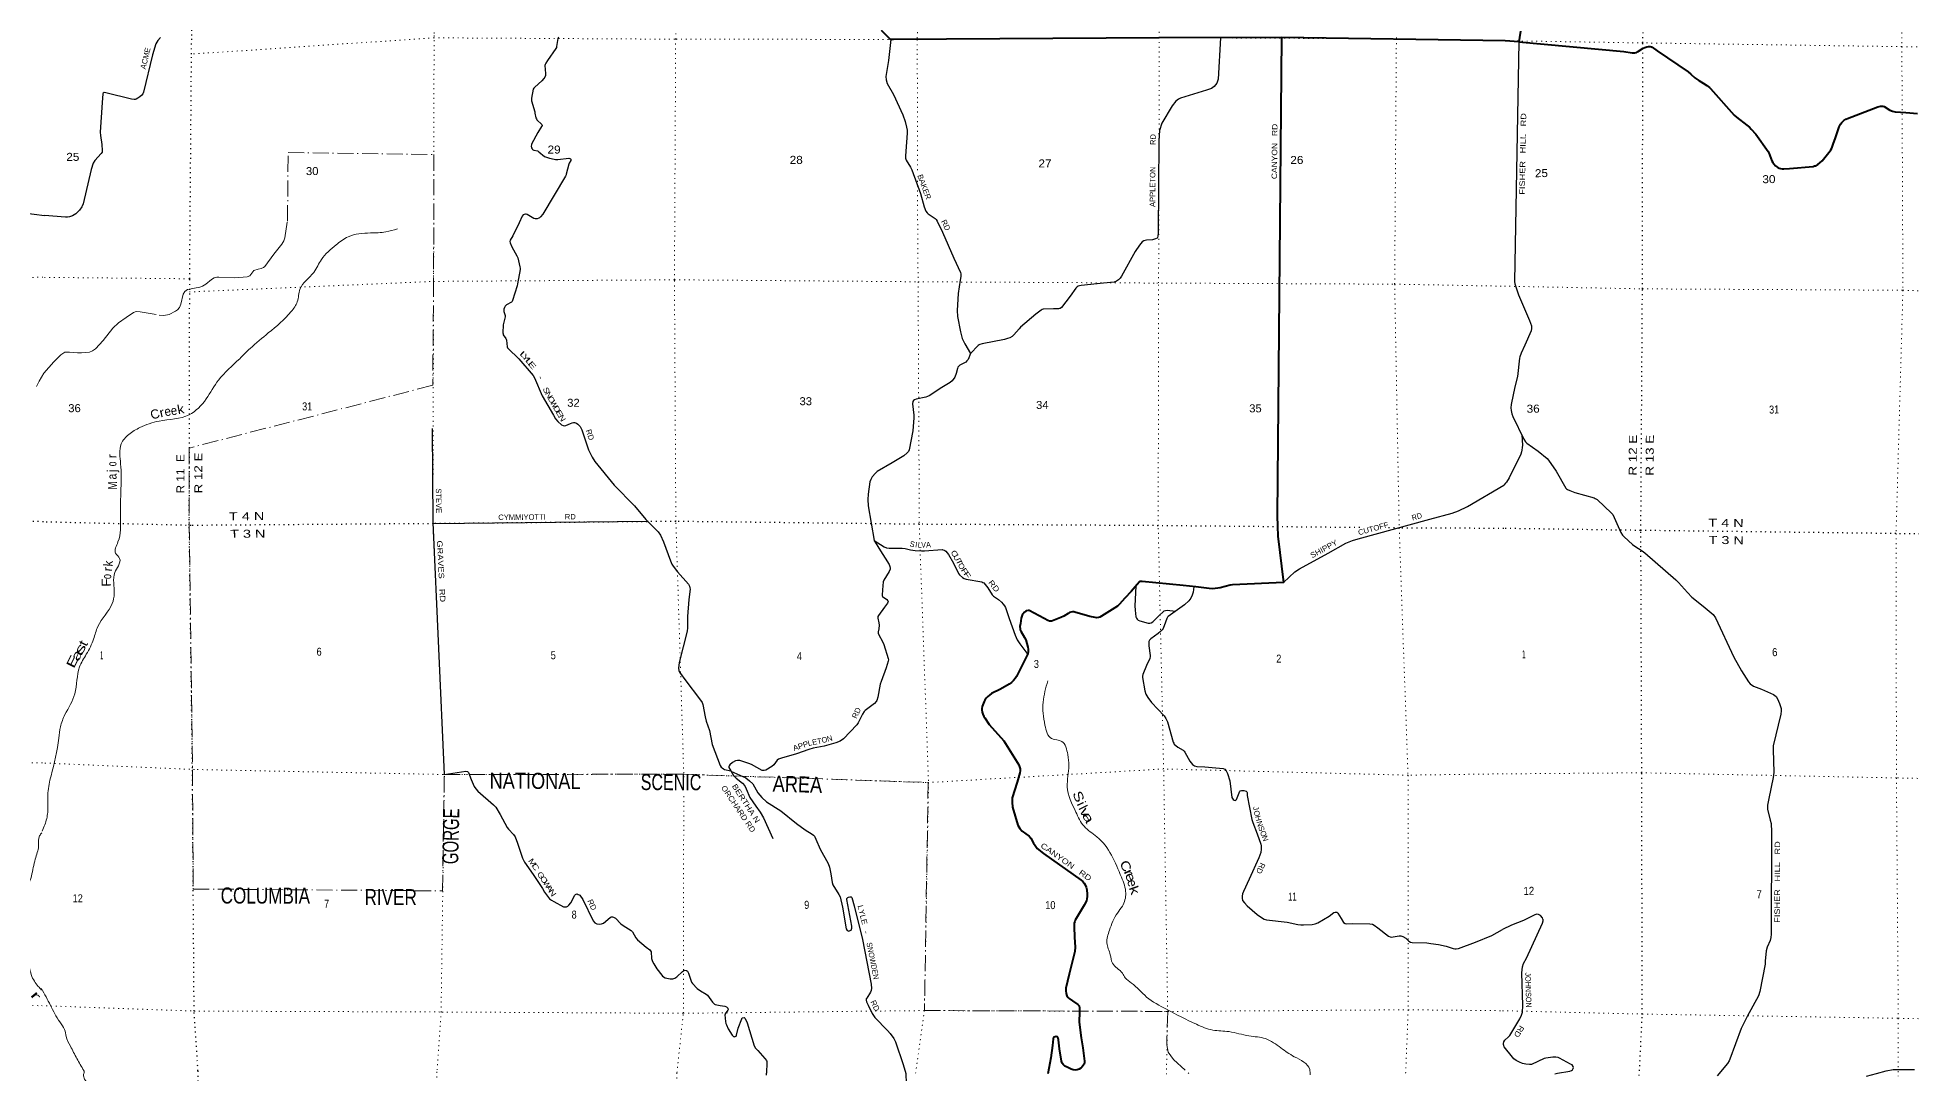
# Model space of a CAD drawing. Header units: feet. Extents: x -256679 to 5, y -731788 to -547785.
# Drawn here: x -95959 to -54968, y -640387 to -617726 of the extents above; entities that cross this region are included whole.
import ezdxf
from ezdxf.enums import TextEntityAlignment as Align

# ---------------------------------------------------------------- set-up
doc = ezdxf.new("R2010")
doc.units = ezdxf.units.FT
doc.header["$LTSCALE"] = 70
for name, pattern in [('DOT_DASHED', [7.7, 5, -1.2, 0.3, -1.2]), ('DOTTED', [1.5, 0.3, -1.2]), ('LONG_DASHED', [7.5, 6, -1.5])]:
    doc.linetypes.add(name, pattern=pattern)
for name, color, linetype, lineweight in [('26', 7, 'Continuous', 40), ('29', 7, 'Continuous', 25), ('39', 7, 'Continuous', 13), ('44', 7, 'DOT_DASHED', 13), ('6', 7, 'DOTTED', 25), ('63', 7, 'Continuous', 25), ('7', 7, 'DOTTED', 13)]:
    doc.layers.add(name, color=color, linetype=linetype, lineweight=lineweight)
for name, color, linetype in [('27', 7, 'Continuous'), ('30', 7, 'Continuous'), ('41', 7, 'Continuous')]:
    doc.layers.add(name, color=color, linetype=linetype)

msp = doc.modelspace()

# ---------------------------------------------------------------- linework, layer by layer
at = {"layer": '26'}
msp.add_line((-63555.07, -617819.99), (-63857.65, -617797.62), dxfattribs=at)
for points in [[(-68749.24, -617724.15), (-71427.49, -617732.95), (-77231.94, -617771.21), (-77271.26, -617771.21), (-77294.96, -617770.13), (-77322.43, -617751.27), (-77340, -617733.38), (-77497.18, -617572.59)], [(-63857.65, -617797.62), (-68749.24, -617724.15), (-68842.45, -628186.63), (-68833.86, -628417.37), (-68825.18, -628632.06), (-68707.21, -629647.84), (-68707.21, -629647.84), (-69823.13, -629695.75), (-69872.26, -629702.5), (-70089.13, -629761.28), (-70144.62, -629773.92), (-70198.71, -629781.44), (-70267.81, -629782.94), (-70329.8, -629779.79), (-70622.25, -629743.8), (-70902.72, -629713.91), (-71798.25, -629625.88), (-71827.96, -629622.84), (-71842.99, -629624.35), (-71856.42, -629631.52), (-71908.93, -629693.37), (-72040.18, -629846.98), (-72175.38, -629988.53), (-72288.48, -630124.21), (-72336.49, -630164.75), (-72689.03, -630384.4), (-72721.08, -630403.76), (-72754.13, -630414.29), (-72791.69, -630418.8), (-72823.52, -630413.62), (-72939.65, -630390.81), (-73265.66, -630294.77), (-73287.83, -630290.27), (-73322.75, -630288.76), (-73355.8, -630294.77), (-73382.84, -630303.79), (-73416.33, -630321.54), (-73512.04, -630383.46), (-73573.26, -630412.8), (-73756.17, -630481.92), (-73781.71, -630489.44), (-73801.24, -630492.44), (-73822.27, -630490.94), (-73861.33, -630478.91), (-73942.26, -630436.49), (-74267.93, -630261.88), (-74290.99, -630257.94), (-74322.54, -630265.46), (-74343.57, -630277.48), (-74368.37, -630295.33), (-74409.67, -630342.12), (-74420.19, -630363.17), (-74443.35, -630425.24), (-74459.3, -630540.75)], [(-63518.71, -617591.72), (-63543.81, -617728.48), (-63555.07, -617819.99)], [(-63555.07, -617819.99), (-61263.68, -618034.58), (-61080.86, -618062.01), (-61048.09, -618065.5), (-61019.49, -618062.01), (-60986.72, -618052.94), (-60963.7, -618042.47), (-60836.22, -617961.35), (-60801.24, -617944.09), (-60758, -617928.74), (-60721.74, -617920.36), (-60683.61, -617922.31), (-60658.98, -617928.74), (-60642.25, -617938.51), (-60532, -618021.65), (-59855.87, -618479.65), (-59795, -618530.9), (-59707.14, -618611.84), (-59666.69, -618641.14), (-59619.28, -618669.05), (-59522.92, -618722.66), (-59447.73, -618773.72), (-59389.16, -618818.37), (-59365.45, -618842.09), (-58847.34, -619423.33), (-58794.79, -619471.84), (-58571.55, -619641.88), (-58514.02, -619689.87), (-58472.18, -619731.73), (-58376.56, -619839.79), (-58104.72, -620216.75), (-58086.56, -620247.37), (-58026.05, -620423.88), (-58004.28, -620462.28), (-57981.96, -620491.58), (-57942.91, -620536.24), (-57917.81, -620554.38), (-57889.92, -620572.52), (-57862.02, -620585.08), (-57832.87, -620593.71), (-57795.08, -620597.64), (-57764.4, -620600.43), (-57636.44, -620593.08), (-57118.97, -620544.55), (-57087.3, -620536.93), (-57064.99, -620529.95), (-57016.17, -620503.44), (-56972.94, -620471.34), (-56923.67, -620423.57), (-56749.79, -620207.59), (-56730.27, -620181.08), (-56713.2, -620146.26), (-56672.85, -620035.53)], [(-56672.85, -620035.53), (-56639.57, -619944.2), (-56551.44, -619678.07), (-56521.77, -619624.97), (-56494.57, -619583.81), (-56471.56, -619560.78), (-56447.85, -619542.64), (-56401.92, -619512.65), (-56369.75, -619497.98), (-55702.41, -619243.31), (-55649.41, -619227.95), (-55626.15, -619225.25), (-55597.81, -619226.56), (-55568.52, -619234.93), (-55443, -619314.48), (-55387.22, -619338.2), (-55357.93, -619346.57), (-55326.42, -619351.69), (-55090.03, -619367.39), (-54837.03, -619387.74)], [(-74459.3, -630540.75), (-74468.54, -630607.61), (-74466.76, -630659.3), (-74462.25, -630681.85), (-74449.16, -630714.06), (-74367.61, -630847.21), (-74344.07, -630899.28), (-74294.94, -631058.07), (-74287.98, -631105.76), (-74290.99, -631156.87), (-74298.5, -631204.98), (-74318.18, -631248.49), (-74543.52, -631702.38), (-74572.67, -631743.88), (-74608.73, -631790.48), (-74650.79, -631831.07), (-74706.94, -631869.83), (-74896.06, -631978.94), (-75091.11, -632075.97), (-75138.28, -632108.41), (-75171.33, -632138.47), (-75205.89, -632176.05), (-75240.37, -632223.45), (-75255.46, -632252.72), (-75295.27, -632357.19), (-75303.65, -632405.58), (-75304.29, -632435.36), (-75295.27, -632480.46), (-75281.75, -632525.55), (-75260.6, -632574.36), (-75237.43, -632610.49), (-75139.42, -632751.67), (-74818.92, -633112.8), (-74493.43, -633638.46), (-74477.26, -633679.28), (-74465.99, -633720.62), (-74463.73, -633767.97), (-74470.46, -633813.12), (-74533.84, -634011.3), (-74636.24, -634359.68), (-74642.51, -634397.83), (-74643.26, -634451.19), (-74629.46, -634558.31), (-74515.56, -634951.77), (-74472.01, -635026.72), (-74422.42, -635084.05), (-74340.43, -635143.91), (-74266.18, -635198.3), (-74228.75, -635236.91), (-74171.33, -635351.62), (-74139.99, -635402.74), (-74089.85, -635466.48), (-73952.21, -635575.69), (-73127.89, -636154.72), (-73094.38, -636185.92), (-73067.34, -636222), (-73044.8, -636258.08), (-73024.62, -636309.84), (-73008.75, -636370.82), (-73000.48, -636463.27), (-72999.85, -636516.62), (-73004.98, -636562.48), (-73017, -636606.08), (-73063.17, -636706.77), (-73263.68, -637034.46), (-73272.39, -637060.05), (-73279.91, -637094.63), (-73282.62, -637178.76), (-73274, -637405.49), (-73259.62, -637624.51), (-73271.96, -637720.44), (-73389.4, -638211.98)], [(-73389.4, -638211.98), (-73463.38, -638521.59), (-73466.18, -638579.8), (-73457.17, -638636.93), (-73442.14, -638688.04), (-73412.52, -638724.52), (-73391.82, -638744.42), (-73320.75, -638795.32), (-73204.78, -638874.44), (-73187.5, -638890.23), (-73176.99, -638908.27), (-73168.72, -638955.61), (-73167.92, -639041.03), (-73175.32, -639263.65), (-73127.32, -639602.96), (-73092.59, -639821.84), (-73054.31, -640112.95), (-73054.55, -640147.67), (-73066.57, -640180.74), (-73113.3, -640248.97), (-73138.68, -640272.44), (-73174.73, -640293.48), (-73218.3, -640304.01), (-73264.03, -640310.18), (-73305.43, -640308.52), (-73347.5, -640294.99), (-73440.07, -640250.87), (-73487.21, -640222.83), (-73514.26, -640200.28), (-73544.3, -640158.19), (-73561.53, -640119.7), (-73607.93, -639844.59), (-73622.76, -639649.91), (-73631.44, -639617.03), (-73640.45, -639603.5), (-73655.47, -639586.97), (-73680.45, -639579.33), (-73699.04, -639582.46), (-73718.57, -639591.48), (-73732.09, -639600.49), (-73742.88, -639625.07), (-73753.82, -639771.43), (-73793.68, -640046.95), (-73858.67, -640396.14)]]:
    msp.add_lwpolyline(points, dxfattribs=at)
at = {"layer": '29'}
msp.add_line((-82604.41, -628315.79), (-87307.4, -628361.05), dxfattribs=at)
for points in [[(-93265.26, -617725.04), (-93327.78, -617793.1), (-93372.69, -617862), (-93443.25, -618109.38), (-93639.67, -618925.7), (-93657.67, -618960.69), (-93673.34, -618985.23), (-93716.7, -619024.96), (-93761.27, -619056.17), (-93798.75, -619072.53), (-93818.52, -619079.35), (-93845.78, -619080.72), (-93903.27, -619075.09), (-94461.96, -618933.39), (-94496.69, -618930.67), (-94521.22, -618944.31), (-94530.26, -618960.71), (-94544.19, -619148.64), (-94585.29, -619795.45), (-94581.58, -619868.54), (-94553.61, -620066.89), (-94541.67, -620196.47), (-94544.4, -620231.93), (-94565.64, -620264.85), (-94707.22, -620415.47), (-94740.69, -620474.73), (-94781.3, -620616.8), (-94963.04, -621367.24), (-94981.96, -621418.61), (-94990.82, -621433.61), (-95039.89, -621501.81), (-95072.85, -621540.2), (-95121.68, -621583.65), (-95194.62, -621627.3), (-95260.72, -621649.12), (-95300.94, -621654.58), (-95345.24, -621654.58), (-95802.54, -621619)], [(-84562.64, -617719.54), (-84575.18, -617748.89), (-84604.21, -617924.15), (-84608.3, -617945.98), (-84619.47, -617970.52), (-84804.16, -618228.75), (-84841.4, -618288.35), (-84853.67, -618315.63), (-84859.3, -618338.24), (-84843.45, -618517.5), (-84843.45, -618543.42), (-84849.57, -618560.42), (-84862.53, -618593.89), (-84882.98, -618626.62), (-84926.78, -618675.68), (-85081.32, -618809.4), (-85101.77, -618832.59), (-85114.65, -618853.85), (-85152.89, -619056.29), (-85154.25, -619084.94), (-85153.3, -619111.56), (-85083.77, -619354.35), (-85077.45, -619384.21)], [(-77295.5, -617771.21), (-77348.17, -618228.12), (-77401.8, -618581.71), (-77398.5, -618654.74), (-77377.38, -618736.02), (-77231.76, -618971.58), (-77034.28, -619417.74), (-76980.81, -619561.74), (-76948.52, -619691), (-76937.75, -619751.32), (-76936.38, -619820.88), (-76962.38, -620210.77), (-76974.34, -620320.09), (-76971.12, -620367.49), (-76960.39, -620406.86), (-76863.98, -620563.9), (-76836.54, -620621.71), (-76647.79, -621136.3), (-76562.81, -621433.27), (-76525.41, -621522.25), (-76500.66, -621561.03), (-76478.29, -621580.18), (-76327.33, -621685.74), (-76304.73, -621705.38), (-76279.96, -621742), (-76160.38, -621987.54), (-75912.12, -622554.27), (-75773.26, -622863.79), (-75758.93, -622892.45), (-75758.93, -622957.08), (-75777, -623033.81), (-75820.02, -623327.49), (-75840.74, -623698.2), (-75837.17, -623829.5), (-75771.84, -624163.55), (-75730.08, -624310.77), (-75677.22, -624423.35), (-75549.35, -624634.72)], [(-70085.53, -617735.75), (-70132.41, -618635.22), (-70166.37, -618723.68), (-70222.11, -618798.37), (-70278.33, -618840.02), (-70386.96, -618876.73), (-70956.89, -619051.04), (-71001.76, -619072.7), (-71057.74, -619115.78), (-71138.69, -619221.26), (-71366.66, -619603.1), (-71419.46, -619762.11), (-71434.61, -619986.56), (-71443.24, -621999.23), (-71451.74, -622073.79), (-71462.51, -622101.8), (-71470.44, -622115), (-71503.42, -622131.96), (-71572.82, -622149.98), (-71701.5, -622157.81), (-71761.14, -622176.08), (-71794.08, -622196.59), (-71854.14, -622271.18), (-71951.57, -622408.25), (-72247.2, -622949.46), (-72277.44, -622991.56), (-72314.04, -623028.19), (-72354.95, -623058.35), (-72410.56, -623077.86), (-72638.84, -623099.56), (-73131.47, -623148.6), (-73169.88, -623157.45), (-73193.56, -623168.22), (-73215.1, -623178.99), (-73248.13, -623209.44), (-73373.97, -623386.24), (-73563.89, -623633.57), (-73592.76, -623652.13), (-73602.65, -623657.27), (-73626.33, -623663.73), (-73736.92, -623664.67), (-73961.04, -623670.41), (-73983.74, -623674.5), (-74005.27, -623687.43), (-74120.18, -623776.84), (-74456.34, -624064.45), (-74489.58, -624099.23), (-74600.93, -624228.15), (-74641.5, -624266.96), (-74688.87, -624294.97), (-74738.39, -624312.21), (-74804.07, -624334.14), (-75293.11, -624423.23), (-75345.56, -624439.32), (-75362.78, -624445.78), (-75384.3, -624463.01), (-75549.35, -624634.72)], [(-63555.07, -617819.99), (-63654.99, -623065.5), (-63646.67, -623115.76), (-63565.28, -623352.7), (-63321.78, -623914.76), (-63282.79, -624033.47), (-63279.36, -624088.39), (-63290.59, -624145.83), (-63427.65, -624455.88), (-63509.2, -624634.16), (-63534.93, -624713.11), (-63540.73, -624741.72), (-63583.03, -625141.91), (-63644.21, -625365.26), (-63725.31, -625756.59), (-63730.38, -625827.91), (-63725.31, -625887.03), (-63709.03, -625957.39), (-63691.37, -626014.74), (-63449.19, -626510.02), (-63413.78, -626568.64), (-63380.58, -626602.7), (-63131.8, -626774.74), (-62934.64, -626933.94), (-62906.07, -626968.97), (-62742.35, -627211.66), (-62527.29, -627580.97), (-62511.85, -627598.14), (-62491.57, -627614.88), (-62444.96, -627637.61), (-62332.7, -627676.66), (-61909.83, -627797.22), (-61890.1, -627807.53), (-61870.36, -627817.83), (-61845.51, -627833.27), (-61530.78, -628128.47), (-61503.43, -628162.36), (-61323.24, -628555.82), (-61286.56, -628609.91), (-61255.49, -628646.79), (-61072.82, -628816.25), (-61018.8, -628854.45), (-60861, -628954), (-60805.01, -628996.27), (-60120.03, -629589.02), (-60063.29, -629647.1), (-59871.56, -629867.58), (-59773.56, -629966.59), (-59522.9, -630167.95), (-59308.75, -630347.6), (-59254.75, -630420.33), (-58857.32, -631277.38), (-58689.29, -631582.37), (-58536.91, -631816.72), (-58494.04, -631861.34), (-58425.43, -631912.83), (-58247.85, -631978.91), (-57984.63, -632098.19), (-57931.46, -632142.81), (-57897.15, -632190.86), (-57856.96, -632293.21), (-57821.68, -632400.25), (-57818.25, -632455.17), (-57823.74, -632530.31), (-57991.49, -633220.61), (-57994.77, -633302.83), (-57982.92, -633804.14), (-57991.93, -633911.94), (-58090.16, -634370.61), (-58118.42, -634518.1), (-58119.17, -634605.91), (-58057.83, -634846.94), (-58039.53, -634916.27), (-58030.54, -635102.15), (-58039.53, -637339.62), (-58046.4, -637411.7), (-58061.61, -637478.41), (-58125.29, -637624.51), (-58146.89, -637701.84), (-58166.46, -637926.57), (-58171.63, -637991.4), (-58284.81, -638595.91), (-58316.92, -638689.46), (-58559.69, -639142.59), (-58690.97, -639400.35), (-58941.73, -640075.31), (-58955.45, -640109.64), (-58990.49, -640169.29), (-59217.55, -640438.07)], [(-85077.45, -619384.21), (-85056.78, -619481.88), (-85046.56, -619507.79), (-85035.53, -619526.9), (-84928.56, -619630.02), (-84922.51, -619642.83), (-84922.51, -619652.38), (-84930.99, -619672.02), (-85012.34, -619801.24), (-85150.84, -620058.86), (-85154.93, -620075.23), (-85157.44, -620099.89), (-85152.21, -620136.61), (-85139.94, -620162.52), (-85127.67, -620177.53), (-85102.37, -620192.48), (-85024.5, -620207.27), (-85007.71, -620212.99), (-84989.99, -620225.27), (-84869.69, -620326.88), (-84823, -620346.67), (-84761.66, -620364.4), (-84656.7, -620388.95), (-84626.71, -620393.05), (-84578.27, -620391.85), (-84335.97, -620368.29), (-84314.54, -620369.86), (-84302.27, -620378.04), (-84292.73, -620390.32), (-84290.33, -620404.77), (-84292.73, -620416.23), (-84327.49, -620474.89), (-84335.26, -620494.35), (-84392.92, -620713.59), (-84398.37, -620728.59), (-84411.98, -620757.67), (-84904.63, -621589), (-84957.96, -621650.66), (-84978.4, -621669.75), (-84994.76, -621680.67), (-85027.48, -621692.94), (-85047.93, -621695.67), (-85071.1, -621694.31), (-85099.67, -621685.07), (-85248.79, -621595.53), (-85268.76, -621589.28), (-85281.03, -621589.28), (-85312.38, -621596.1), (-85335.56, -621608.37), (-85359.22, -621634.43), (-85422.75, -621781.84), (-85564.57, -622066.68), (-85621.82, -622162.16), (-85629.32, -622189.45), (-85623.25, -622215.98), (-85580.16, -622306.44), (-85471.2, -622500.45), (-85454.61, -622547.8), (-85406.45, -622741.88), (-85403.72, -622770.53), (-85403.22, -622804.42), (-85457.57, -623114.26), (-85468.84, -623155.89), (-85571.39, -623481.18), (-85578.21, -623498.92), (-85588.53, -623512.81), (-85697.19, -623573.74), (-85726.79, -623599.85), (-85745.88, -623631.23), (-85756.78, -623665.33), (-85760.47, -623697.15), (-85757.47, -623718.53), (-85729.61, -623809.5), (-85727.48, -623837.2), (-85769.67, -624009.17), (-85779.96, -624183.66), (-85775.87, -624210.94), (-85771.9, -624227.23), (-85715.89, -624310.51), (-85707.71, -624324.15), (-85701.12, -624347.99), (-85686.58, -624496.02), (-85679.77, -624513.75), (-85666.98, -624530.4), (-85427.24, -624756.91), (-85116.9, -625122.19), (-85086.78, -625169.85), (-84917.38, -625564.37), (-84673.09, -625985.15)], [(-96260.06, -621560.56), (-95802.54, -621619)], [(-75549.35, -624634.72), (-75603.92, -624768.94), (-75627.6, -624801.26), (-75651.34, -624825.76), (-75784.77, -624896.05), (-75793.39, -624902.51), (-75826.53, -624938.03), (-75836.45, -624964.99), (-75861.93, -625073.72), (-75896.73, -625156.73), (-75953.63, -625236.86), (-75992.54, -625275.22), (-76179.18, -625382.63), (-76455.45, -625561.76), (-76489.9, -625578.99), (-76525.42, -625591.21), (-76741.81, -625635.01), (-76778.09, -625650.68), (-76797.79, -625665.17), (-76812.86, -625688.87), (-76816.98, -625736.32), (-76789.52, -625984.69), (-76788.1, -626042.19), (-76809.03, -626326.62), (-76891.31, -626741.95), (-76908.67, -626781.15), (-76933.44, -626813.46), (-77006.7, -626874.83), (-77266.32, -627026.26), (-77589.04, -627220.65), (-77628.74, -627252.68), (-77704.23, -627339.14), (-77733.29, -627390.85), (-77754.77, -627447.48), (-77787.5, -627713.25), (-77794.66, -627834.65), (-77786.11, -627967.36), (-77655.88, -628728.96)], [(-87323.38, -626282.32), (-87309.55, -628335.19), (-87060.71, -633847.22)], [(-84673.09, -625985.15), (-84626.44, -626065.5), (-84574.91, -626123.3), (-84494.49, -626196.96), (-84462.45, -626214.69), (-84429.94, -626217.54), (-84403.84, -626213.33), (-84303.39, -626166.8), (-84262.07, -626153.31), (-84234.12, -626150.58), (-84212.99, -626149.22), (-84192.55, -626151.95), (-84167.31, -626162.18), (-84138.02, -626187.41), (-84091.67, -626237.88), (-84048.74, -626305.43), (-83903.21, -626745.07), (-83826.53, -626908.98), (-83769.81, -627002.51), (-83344.97, -627517), (-82897.52, -627971.69), (-82652.47, -628266.28)], [(-63488.72, -626419.1), (-63477.67, -626643.23), (-63480.93, -626693.66), (-63491.22, -626752.01), (-63498.08, -626786.34), (-63514.9, -626838.36), (-63765.65, -627356.13), (-63829.11, -627453.96), (-63846.26, -627476.27), (-63884.39, -627515.91)], [(-68707.21, -629647.84), (-68456.45, -629414.21), (-68355.64, -629349.22), (-67726.08, -629007.44), (-67339.39, -628789.07), (-67195.14, -628728.75), (-67068.67, -628691.97), (-65501.84, -628261.65), (-65014.39, -628132.53), (-64878.43, -628082.43), (-64682.82, -627987.82), (-63884.39, -627515.91)], [(-82652.47, -628266.28), (-82379.21, -628541.15), (-82332.56, -628610.36), (-82263.41, -628758.4), (-82113.08, -629172.35), (-82082.34, -629244.41), (-82054.46, -629292.39), (-81960.02, -629411.71), (-81718.77, -629686.25), (-81694.57, -629728.89), (-81686.39, -629761.63), (-81685.86, -629792.63), (-81710.16, -630016.47), (-81744.02, -630392.27), (-81742.27, -630640.08), (-81747.26, -630708.35), (-81924.38, -631398.82), (-81934.48, -631521.26), (-81929.03, -631570.37), (-81914.55, -631611), (-81774.4, -631794.49), (-81478.41, -632193.63), (-81423.27, -632274.22), (-81407.67, -632318.39), (-81357.84, -632585.23), (-81333.39, -632683.28), (-81261.45, -632886.08), (-81200.56, -633190.81), (-81027.26, -633649.21), (-81006.13, -633683.3), (-80986.36, -633703.77), (-80952.96, -633724.22), (-80929.11, -633736.51), (-80794.35, -633767.14)], [(-77655.88, -628728.96), (-77555.58, -628898.04), (-77329.18, -629254.46), (-77312.92, -629297.48), (-77306.46, -629331.95), (-77308.61, -629357.8), (-77328.73, -629406.53), (-77448.72, -629597.39), (-77463.63, -629633.57), (-77472.86, -629805.22), (-77486.24, -629922.25), (-77481.94, -629939.49), (-77476.36, -629951.24), (-77382.9, -630017.05), (-77357.32, -630048.48), (-77352.75, -630064.44), (-77363.52, -630096.76), (-77428.73, -630183.81), (-77563.75, -630366.06), (-77576.67, -630389.76), (-77579.23, -630424.38), (-77554.32, -630530.67), (-77548.68, -630577.19), (-77555.67, -630662.7), (-77566.99, -630727.99), (-77566.99, -630751.69), (-77562.84, -630776.68), (-77465.79, -630952.05), (-77445.12, -631001.95), (-77349.53, -631307.52), (-77347.37, -631335.53), (-77348.83, -631367.06), (-77396.34, -631512.64), (-77507.77, -631809.49), (-77528.03, -631869.44), (-77579.9, -632156.34), (-77599.69, -632224.85), (-77617.58, -632253.29), (-77650.95, -632289.91), (-77852.03, -632446.38), (-77879.18, -632470.88), (-77914.86, -632525.78), (-78004.83, -632714.94), (-78038.5, -632759.57), (-78327.01, -633065.49), (-78401.07, -633119.08), (-78494.95, -633155.98), (-78752.26, -633225.57), (-78990.81, -633273.18), (-79089.2, -633298.17), (-79360.12, -633391.49), (-79687.22, -633490.22), (-79752.34, -633513.61), (-79779.67, -633531.3), (-79855.69, -633634.26), (-79899.16, -633674.15), (-80030.09, -633750.59), (-80066.69, -633761.37), (-80110.08, -633758.05), (-80342.8, -633627.65), (-80398.26, -633606.25), (-80597.85, -633542.81), (-80649.65, -633540.08), (-80693.27, -633548.27), (-80755.98, -633583.73), (-80818.69, -633638.29), (-80831.23, -633656.72), (-80835.05, -633671.03), (-80835.05, -633695.58), (-80796.35, -633767.11)], [(-77655.88, -628728.96), (-77441.03, -628866.61), (-77387.45, -628889.74), (-77326.91, -628898.92), (-77043.4, -628893.22), (-76980.27, -628901.08), (-76863.74, -628931.05), (-76763.88, -628946.32), (-76619.94, -628957.52), (-76555.04, -628957.09), (-76173.5, -628926.02), (-76154.57, -628929.08), (-76128.73, -628937.7), (-76111.5, -628946.32), (-76092.13, -628963.55), (-76032.59, -629035.49), (-75924.45, -629220.65), (-75813.31, -629448.29), (-75789.08, -629480.12), (-75727.19, -629536.62), (-75690.58, -629560.32), (-75648, -629573.58), (-75304.54, -629635.07), (-75283.65, -629644.34), (-75262.12, -629657.27), (-75227.68, -629691.74), (-75169.85, -629766.48), (-75078.03, -629917.95), (-75049.65, -629945.77), (-74938.37, -630018.92), (-74871.34, -630079.53), (-74834.74, -630120.46), (-74807.75, -630156.29), (-74785.22, -630195.86), (-74706.54, -630431.42), (-74572.29, -630800.91), (-74530.08, -630900.35), (-74474.22, -630991.98), (-74300.6, -631218.45)], [(-71938.2, -629727.63), (-71957.73, -630154.96), (-71947.94, -630249.24), (-71931.89, -630396.25), (-71920.06, -630430.72), (-71906.06, -630452.27), (-71881.31, -630471.65), (-71850.34, -630486.31), (-71661.69, -630534.13), (-71631.55, -630534.13), (-71600.73, -630530.85), (-71560.5, -630506.12), (-71439.19, -630384.43), (-71313.96, -630267.65), (-71284.9, -630256.21), (-71249.8, -630254.29), (-71068.64, -630276.04)], [(-70667.55, -629738.97), (-70683.11, -629861.96), (-70699.27, -629924.44), (-70728.97, -629991.46), (-70773.54, -630051.55), (-70868.45, -630132.1), (-71225.17, -630388.59), (-71241.84, -630407.02), (-71256.91, -630437.18), (-71282.47, -630514.06), (-71339.92, -630653.53), (-71357.04, -630680.63), (-71393.64, -630719.41), (-71443.06, -630762.53), (-71608.95, -630878.83), (-71634.78, -630904.69), (-71646.9, -630936.54), (-71647.86, -631030.56), (-71622.95, -631240.78), (-71622.95, -631268.78), (-71630.71, -631308.84), (-71702.32, -631464.18), (-71779.05, -631656.58), (-71787.66, -631697.52), (-71787.02, -631725.42), (-71738.14, -632018.52), (-71712.72, -632088.3), (-71672.48, -632165.02), (-71588.59, -632273.63), (-71313.48, -632562.52), (-71275.25, -632623.9), (-71244.8, -632693.26), (-71121.3, -633136.65), (-71106.23, -633162.5), (-71093.76, -633180.97), (-71014.42, -633247.8), (-70898.47, -633317.62), (-70876.93, -633334.86), (-70859.52, -633359.41), (-70751.52, -633556.57), (-70693.92, -633627.86), (-70650.86, -633655.86), (-70600.62, -633668.14), (-70428.65, -633675.88), (-70024.32, -633714.03), (-69989.09, -633730.35), (-69957.57, -633763.58), (-69928.01, -633821), (-69877.64, -633981.57), (-69831.38, -634348.17), (-69804.71, -634392.67), (-69781.03, -634407.75), (-69760.03, -634412.92), (-69748.73, -634407.75), (-69731.51, -634390.52), (-69703.05, -634319.46), (-69661.94, -634211.83), (-69649.69, -634200.93), (-69626.01, -634194.46), (-69575.78, -634198.7), (-69524.81, -634207.39), (-69507.59, -634222.47), (-69501.13, -634237.55), (-69496.84, -634303.54), (-69394.56, -634834.33), (-69374.89, -634896.99), (-69279.39, -635144.05), (-69199.66, -635366.94), (-69193.26, -635409.55), (-69193.26, -635482.8), (-69204.02, -635551.74), (-69240.8, -635672.64), (-69456.12, -636138.81)], [(-87060.37, -633846.55), (-86588.99, -633770.02), (-86550.82, -633778.21), (-86530.23, -633801.17), (-86471.82, -633957.82), (-86406.32, -634108.3), (-86373.6, -634157.4), (-86326.36, -634209.38), (-85985.32, -634506.94), (-85933.31, -634563.88), (-85837.45, -634718.52), (-85682.48, -635003.1), (-85652.7, -635040.5), (-85547.88, -635157.61), (-85513.45, -635213.16), (-85457.81, -635348.59), (-85352.59, -635674.19), (-85306.03, -635764.28), (-85118.71, -636030.27), (-84911.79, -636336.48), (-84866.66, -636422.97), (-84800.51, -636506.25), (-84756.88, -636563.54), (-84715.99, -636596.28), (-84666.92, -636623.56), (-84451.53, -636738.14), (-84416.09, -636743.59), (-84385.8, -636741.95), (-84356.11, -636724.5), (-84337.03, -636705.4), (-84292.87, -636652.86), (-84206.16, -636487.16), (-84189, -636473.84), (-84173.44, -636462.6), (-84154.36, -636459.88), (-84129.82, -636468.06), (-84109.8, -636478.48), (-84099.04, -636487.1), (-84028.04, -636579.51), (-83806.74, -637043.92), (-83771.31, -637090.05), (-83722.23, -637111.88), (-83673.16, -637120.06), (-83625.43, -637115.78), (-83580.46, -637098.24), (-83429.9, -636971.7), (-83411.43, -636961.83), (-83384.16, -636961.83), (-83362.35, -636967.29), (-83318.07, -636990.84), (-83201.26, -637110.06), (-83149.7, -637150.07), (-82973.85, -637261.92), (-82943.04, -637290.74), (-82872.97, -637420.15), (-82836.77, -637461.88), (-82644.34, -637619.88), (-82562.17, -637684.77), (-82537.39, -637725.01), (-82524.86, -637869.19), (-82504.91, -637938.47), (-82480.38, -637984.85), (-82409.16, -638096.44), (-82304.53, -638238.56), (-82285.44, -638254.93), (-82229.1, -638290.33), (-82190.02, -638304.03), (-82119.14, -638314.95), (-82061.88, -638314.95), (-82015.15, -638300.5), (-81974.64, -638271.3), (-81849.6, -638154.12), (-81806.98, -638126.71), (-81763.36, -638132.16), (-81741.54, -638151.26), (-81721.09, -638189.46), (-81653.97, -638390.19), (-81632.49, -638421.34), (-81526.16, -638527.73), (-81459.84, -638578.22), (-81335.32, -638650.49), (-81304.8, -638675.82), (-81194.28, -638823), (-81165.59, -638857.82), (-81149.23, -638872.83), (-81132.83, -638877.64), (-81023.33, -638897.38)], [(-80794.35, -633767.14), (-80731.44, -633870.18), (-80679.94, -633924.35), (-80539.02, -634033.82), (-80486.06, -634096.62), (-80454.28, -634158.72), (-80380.23, -634351.54), (-80244.12, -634538.99), (-80153.44, -634669.52), (-80078.72, -634796.76), (-79877.3, -635248.96)], [(-80790.4, -633771.18), (-80463.86, -633922.53), (-80385.19, -633982.04), (-80313.13, -634050.11), (-80240.69, -634181.19), (-80201.14, -634249.31), (-80112.54, -634353.06), (-80015.08, -634443.27), (-79701.01, -634640.52), (-79359.79, -634920.07), (-79169.17, -635060.05), (-79012.44, -635149.66), (-78982.45, -635176.94), (-78966.53, -635198.15), (-78930.65, -635258.78), (-78841.36, -635477.52), (-78662.53, -635791.45), (-78632.11, -635872.6), (-78604.84, -636018.12), (-78576.21, -636205.43), (-78559.3, -636258.67), (-78427.41, -636468.08), (-78401.72, -636521.89), (-78352.24, -636746.94), (-78268.13, -637220.28), (-78249.46, -637258.17), (-78229.96, -637269.39), (-78213.6, -637272.12), (-78179.47, -637260.88), (-78164.52, -637250.29), (-78150.89, -637225.74), (-78145.44, -637206.64), (-78144.43, -637161.2), (-78256.51, -636579.85), (-78254.49, -636560.08), (-78235.41, -636538.26), (-78216.33, -636527.34), (-78189.9, -636522.5), (-78159.07, -636524.62), (-78146.02, -636534.95), (-78093.87, -636717.54), (-77913.39, -637455.65), (-77721.35, -638431.95), (-77716.02, -638524.32), (-77721.48, -638565.24), (-77722.84, -638573.43), (-77739.11, -638603.84), (-77821.67, -638735.75), (-77830.53, -638754.84), (-77832.95, -638780.96), (-77824.4, -638817.59), (-77790.07, -638891.43), (-77704.44, -639074.03), (-77646.78, -639158.98), (-77365.62, -639443.93), (-77305.02, -639513.25), (-77231.39, -639619.35), (-77193.23, -639696.04), (-77021.16, -640187.69), (-76962.21, -640386.59)], [(-69456.12, -636138.81), (-69578.38, -636403.5), (-69598.04, -636458.74), (-69608.81, -636503.99), (-69610.96, -636553.54), (-69598.46, -636605.38), (-69561.44, -636654.79), (-69501.15, -636719.43), (-69283.48, -636908.67), (-69188.96, -636975.8), (-69124.36, -637008.12), (-69074.6, -637022.83), (-68626.99, -637073.37), (-68389.47, -637125.79), (-68328.81, -637133.08), (-68268.52, -637135.23), (-68076.9, -637128.77), (-68013.26, -637115.59), (-67956.33, -637089.99), (-67709.45, -636946.6), (-67607.53, -636863.78), (-67576.46, -636853.91), (-67539.71, -636859.47), (-67516.72, -636880.52), (-67445.9, -636997.28), (-67388.99, -637083.52), (-67358.85, -637105.07), (-67329.05, -637112.51), (-67204.93, -637103.76), (-66816.28, -637109.38), (-66757, -637122.29), (-66719.39, -637139.54), (-66641.76, -637199.49), (-66406.12, -637382.99), (-66373.83, -637398.07), (-66347.76, -637402.54), (-66177.46, -637378.25), (-66134.84, -637378.68), (-66098.23, -637389.45), (-66031.93, -637427.74), (-65966.9, -637490.71), (-65926.8, -637514.83), (-65888.32, -637523.02), (-65572.84, -637528.42), (-65479.23, -637540.26), (-65317.75, -637561.8), (-65149.45, -637598.72), (-64992.64, -637654.44), (-64960.34, -637660.9), (-64930.05, -637662.97), (-64880.68, -637652.29), (-64504.44, -637517.21), (-64148.83, -637368.75), (-63911.13, -637238.7)], [(-62766.62, -640396.28), (-62740.89, -640385.98), (-62715.08, -640376.89), (-62444.3, -640333.76), (-62406.43, -640320.76), (-62382.42, -640307.03), (-62366.26, -640279.21), (-62361.83, -640253.83), (-62368.69, -640229.8), (-62392.71, -640198.91), (-62424.94, -640178.9), (-62665.42, -640049.59), (-62700.61, -640037.1), (-62749.47, -640027.28), (-62811.21, -640029), (-62963.51, -640048.04), (-63004.17, -640058.17), (-63282.03, -640185.82), (-63324.91, -640192.03), (-63405.53, -640185.17), (-63480.85, -640164.38), (-63541.03, -640140.55), (-63616.5, -640102.79), (-63666.24, -640065.03), (-63696.26, -640030.42), (-63877.99, -639799.85), (-63887.5, -639776.7), (-63896.07, -639752.67), (-63896.07, -639726.93), (-63886.52, -639693.34), (-63863.48, -639658.28), (-63780.65, -639582.41), (-63757.14, -639555.3), (-63537.57, -639193.61), (-63497.28, -639110.79), (-63480.13, -639042.14), (-63470.69, -638899.88), (-63490.1, -638182.27), (-63478.65, -638053.58), (-63454.4, -637978.07), (-63389.2, -637866.32), (-63039.51, -637095.2), (-63025.6, -637047.86), (-63025.6, -637020.4), (-63029.03, -637010.1), (-63042.75, -636979.21), (-63083.92, -636931.15), (-63128.51, -636907.13), (-63169.67, -636903.69), (-63220.98, -636920.92), (-63453.26, -637042.32), (-63715.1, -637140.54), (-63911.13, -637238.7)], [(-81023.33, -638897.38), (-80921.16, -638915.79), (-80890.92, -638926.03), (-80878.31, -638934.9), (-80869.78, -638945.12), (-80859.22, -638960.82), (-80854.11, -638977.86), (-80853.09, -638988.1), (-80857.99, -638998.46), (-80915.11, -639083.58), (-80919.89, -639095.85), (-80921.11, -639105.86), (-80908.6, -639252.04), (-80900.8, -639294.32), (-80889.89, -639322.96), (-80848.23, -639412.72), (-80764.14, -639548.03), (-80757.68, -639555.68), (-80748.46, -639564.4), (-80735.17, -639573.95), (-80725.29, -639579.4), (-80714.72, -639580.77), (-80697, -639578.04), (-80683.71, -639571.9), (-80677.76, -639566.5), (-80670.76, -639556.21), (-80667.01, -639546.67), (-80631.97, -639392.89), (-80553.85, -639187.61), (-80546.02, -639172.23), (-80535.12, -639166.77), (-80501.57, -639162.13), (-80491.49, -639168.14), (-80481.95, -639180.42), (-80436.73, -639276.82), (-80279.87, -639782.6), (-80252.94, -639829.7), (-80204.91, -639885.4), (-80049.14, -640054.77), (-80016.43, -640101.15), (-80008.25, -640121.61), (-80005.52, -640146.16), (-80013.29, -640375.77)], [(-80009.62, -640421.94), (-80013.29, -640375.77)], [(-76962.21, -640386.59), (-76964, -640423.4), (-76956.83, -640568.2), (-76907.84, -640757.51), (-76890.67, -640906.39), (-76887.59, -641065.24), (-76894.44, -641114.29), (-76908.21, -641165.63), (-76925.24, -641211.67), (-76952.81, -641253.81), (-77047.52, -641345.68), (-77188.45, -641461.39), (-77381.51, -641582.79), (-77524.32, -641676.36), (-77667.1, -641765.92), (-77815.04, -641881.97), (-77945.07, -642017.46), (-77980.12, -642057.02), (-78030.63, -642144.54), (-78086.85, -642277.91), (-78139.76, -642418.31), (-78177.93, -642500.56)]]:
    msp.add_lwpolyline(points, dxfattribs=at)
at = {"layer": '39'}
for points in [[(-56632.73, -614043.86), (-56524.6, -614304.61), (-56272.23, -614800.05), (-56037.72, -615026.71), (-55772.97, -614990.6), (-55067.03, -615030.71), (-54870.45, -614964.52), (-54613.74, -614970.53), (-54242.74, -615022.68), (-53807.55, -615038.72), (-53576.93, -615072.82), (-53221.94, -615062.79), (-52704.56, -615159.06), (-52311.54, -615263.36), (-52167.29, -615490.02), (-51804.44, -615728.71), (-51618.05, -615915.25), (-51590.01, -615971.41), (-51345.42, -616117.84), (-51040.64, -616218.12), (-50894.19, -616149.92), (-50623.55, -616310.39), (-50262.56, -616332.45), (-49845.46, -616416.69), (-49606.93, -616621.28), (-49378.28, -616597.21), (-49065.48, -616695.49), (-48758.73, -616845.93), (-48544.15, -616870), (-48329.5, -616795.78), (-48096.85, -616793.77), (-47832.2, -616922.14), (-47292.77, -617012.4), (-47012.05, -617098.65), (-46416.59, -617393.5), (-46083.67, -617403.52), (-45548.22, -617453.66), (-45283.63, -617670.29), (-45091.14, -617748.52), (-44708.39, -618215.87), (-44415.75, -618482.65), (-44225.3, -618602.99), (-44196.7, -618640.03)], [(-88085.3, -621914.01), (-88340.2, -621978.83), (-88675.04, -622001.08), (-89164.54, -622084.68), (-89428.07, -622261.8), (-89746.49, -622581.06), (-89916.39, -622863.01), (-90217.05, -623232.52), (-90276.68, -623507.05), (-90408.12, -623718.99), (-90909.76, -624189.72), (-91306.45, -624526.61), (-91536.17, -624752.06), (-91997.71, -625219), (-92270.55, -625632.8), (-92641.23, -625977.85), (-93297.39, -626116.72), (-93717.06, -626258.88), (-93960.39, -626408.02), (-94125.88, -626615.77), (-94140.3, -627053.04), (-94133.23, -627590.75), (-94144.83, -628244.71), (-94197.75, -628758.01), (-94249.23, -629008.51), (-94161.65, -629119.33), (-94186.58, -629279.69), (-94267.57, -629429.71), (-94280.12, -629891.08), (-94323.4, -630107.51), (-94638.81, -630609.35), (-94730.51, -630883.7), (-94890.68, -631217.87), (-95038.5, -631493.92), (-95141.92, -632079.17), (-95356.88, -632537.42), (-95456.55, -632803.71), (-95489.97, -633050.29), (-95662.86, -633875.91), (-95731.04, -634248.69), (-95735.38, -634675.99), (-95796.98, -634944.49), (-95857.88, -635084.59)], [(-73861.05, -631795.9), (-73961.84, -632266.82), (-73922.51, -632770.59), (-73775.78, -633060.28), (-73555.65, -633121.67), (-73424.95, -633411.28), (-73398.2, -633650.16), (-73434.81, -634113.4), (-73247.45, -634668.14), (-73066.76, -634978.08), (-72785.42, -635208.32), (-72249.12, -636093.98), (-72154.84, -636445.58), (-72228.53, -636726.05), (-72337.58, -636875.92), (-72512.02, -637254.14), (-72567.65, -637530.7), (-72494.9, -637787.89), (-72445.82, -637974.73), (-72228.55, -638192.59), (-72168.97, -638293.23), (-72027.3, -638408.35), (-71698.27, -638713.08), (-71264.81, -638980.27), (-70611.22, -639310.84), (-70253.15, -639437.18), (-69896.58, -639471.22), (-69460.15, -639563.88), (-69097.71, -639624.03), (-68762.11, -639828.49), (-68468.53, -640018.67), (-68131.33, -640297.37), (-68120.69, -640414.03)], [(-95861.52, -635122.1), (-95914.47, -635186.97), (-95936.66, -635409.36), (-96007.56, -635695.4), (-96091.32, -636067.54), (-96235.73, -636495.18), (-96320.72, -636787.09), (-96382.78, -636986.98), (-96327.62, -637085.85), (-96294.56, -637190.51), (-96222.5, -637614.48), (-96136.73, -638070.69), (-96027.36, -638366.71), (-95940.28, -638479.97), (-95871.97, -638562.55)], [(-95872.88, -638526.27), (-95674.34, -638897.4), (-95471.89, -639259.63), (-95366.58, -639426.72), (-95333.32, -639575.36), (-95238.28, -639788.53), (-95097.47, -640060.14), (-94946.1, -640320.74)], [(-91081.28, -646105.73), (-91123.22, -646054.45), (-91195.43, -646021.81), (-91281.63, -645977.52), (-91380.14, -645851.65), (-91419.72, -645766.95), (-91483.38, -645688.13), (-91531.09, -645623.49), (-91508.54, -645535.17), (-91524.18, -645468.73), (-91571.71, -645371.92), (-91627.32, -645287.12), (-91720.55, -645125.68), (-91795.98, -645002.56), (-91845.55, -644913.78), (-91890.91, -644788.83), (-91948.42, -644685.93), (-91996.02, -644603.19), (-92055.74, -644534.45), (-92215.76, -644487.18), (-92351.8, -644452.13), (-92427.71, -644411.43), (-92521.34, -644318.35), (-92582.96, -644233.51), (-92686.58, -644134.33), (-92784.12, -644025.14), (-92913.67, -643905.69), (-93005.2, -643796.53), (-93068.69, -643687.56), (-93120.37, -643616.86), (-93194.01, -643531.95), (-93237.44, -643419.08), (-93234.72, -643296.46), (-93238.03, -643175.81), (-93277.55, -643081.06), (-93368.99, -642955.82), (-93478.17, -642780.21), (-93527.41, -642633.12), (-93578.65, -642486.03), (-93634.11, -642375.09), (-93719.56, -642253.92), (-93817.09, -642142.71), (-93905.21, -642134.1), (-94025.38, -642125.29), (-94083.2, -642076.67), (-94106.73, -641988.05), (-94159.86, -641820.84), (-94215.18, -641685.78), (-94288.62, -641566.69), (-94337.95, -641435.69), (-94411.41, -641318.61), (-94487.06, -641235.7), (-94508.64, -641155.14), (-94562.34, -641086.44), (-94597.94, -641007.8), (-94649.03, -640834.57), (-94722.59, -640735.58), (-94848.04, -640600.07), (-94927.68, -640513.11), (-94949.1, -640406.41), (-94938.66, -640334.1), (-94946.1, -640320.74)]]:
    msp.add_spline(points, degree=3, dxfattribs=at)
at = {"layer": '44'}
for points in [[(-95816.77, -625067.61), (-95603.77, -624822.17), (-95451.08, -624665.25), (-95362.83, -624610.55), (-95255.04, -624607.44), (-95080.91, -624621.8), (-94995.05, -624623.95), (-94914.57, -624619.82), (-94819.65, -624607.44), (-94752.73, -624581.26), (-94687.59, -624535.17), (-94525.57, -624356.26), (-94310.15, -624081.21), (-94185.13, -623965.3), (-94018.96, -623848.5), (-93859.1, -623744.37), (-93800.3, -623717.46), (-93710.53, -623723.72), (-93298.78, -623799.69), (-93197.75, -623804.25), (-93078.71, -623782.67), (-92939.82, -623713.4), (-92898.55, -623680.36), (-92851.95, -623633.67), (-92820.14, -623556.47), (-92774.41, -623338.01), (-92735.53, -623279.8), (-92673.9, -623238.45), (-92405.67, -623189.64), (-92351.73, -623164.17), (-92279.5, -623118.74), (-92152.6, -623021.7), (-92090.61, -622981.03), (-92039.11, -622970.08), (-91989.58, -622970.08), (-91652.66, -622982.98), (-91459.27, -622970.08), (-91374.66, -622959.75), (-91314.45, -622936.48), (-91226.09, -622823.48), (-91129.72, -622795.3), (-91069.27, -622782.19), (-91015.62, -622757.41), (-90982.6, -622732.63), (-90790.04, -622466.8), (-90612.2, -622243.28), (-90570.93, -622175.15), (-90548.2, -622111.86), (-90490.27, -621742.11), (-90476.43, -620244.13), (-87286.93, -620284.29), (-87295.53, -623046.24), (-87312.77, -625331.88), (-92637.67, -626706.5), (-92639.64, -628370.88), (-92568.6, -633745.06), (-92550.82, -636351.2), (-87101.68, -636392.55), (-87060.71, -633847.22), (-81823.18, -633838.98), (-76477.78, -634022.64), (-76558.24, -639009.6), (-71237.01, -639028.57), (-71259.41, -639756.33), (-71225.25, -639918.17), (-71112.1, -640078.68), (-70756.75, -640405.8)], [(-95816.77, -625067.61), (-95921.55, -625241.32), (-95981.17, -625357.13)]]:
    msp.add_lwpolyline(points, dxfattribs=at)
at = {"layer": '6'}
for points in [[(-92447.84, -640329.64), (-92532.32, -639020.86), (-92570.56, -633709.51), (-92638.41, -628389.34), (-92628.95, -623004.71), (-92589.98, -618089.69), (-92583.76, -617684.47), (-92546.57, -612362.19), (-92473.18, -607016.02), (-92414.5, -601794.16), (-92460.26, -596611.86), (-92560.49, -594671.93)], [(-60923.12, -640433.66), (-60856.87, -639086.72), (-60869.45, -633809.37), (-60888.02, -628507.96), (-60854.46, -623224.59), (-60844.91, -617844.95), (-60747.26, -612701.99), (-60759.83, -607410.61), (-60768.38, -602123.23), (-60752.89, -596867.95), (-60758.78, -594777.05)], [(-95830.2, -628318.93), (-97770, -628269.62), (-103194.67, -628266.91), (-108565.09, -628250.77), (-113807.33, -628248.11), (-119017.64, -628259.84), (-124115.03, -628204.65), (-127773.75, -628244.6)], [(-67036.26, -628447.01), (-71445.36, -628404.52), (-76672.32, -628374.03), (-81995.31, -628310.92), (-87301.91, -628360.19), (-92598.38, -628399.59), (-95830.22, -628324.2)], [(-63887, -628465.55), (-66174.41, -628455.31), (-66415.6, -628452.99)], [(-53320.4, -628609.44), (-55310.6, -628578.11), (-60894.04, -628507.96), (-63887, -628465.55)], [(-92447.84, -640329.64), (-92455.81, -644075.5), (-92500.73, -649384.94), (-92501.37, -654660.48), (-92514.69, -656149.2)]]:
    msp.add_lwpolyline(points, dxfattribs=at)
at = {"layer": '63', "linetype": 'LONG_DASHED'}
msp.add_lwpolyline([(-55953.33, -640444.75), (-55736.91, -640385.84), (-55520.29, -640326.88), (-55368.2, -640301.3), (-55134.94, -640298.78), (-54901.5, -640298.71)], dxfattribs=at)
at = {"layer": '7'}
msp.add_line((-95808.13, -622972.38), (-92628.95, -623004.71), dxfattribs=at)
for points in [[(-87124.96, -594692.98), (-87135.18, -596658.93), (-87171.78, -601874.89), (-87186.74, -607165.2), (-87235.28, -612365.05), (-87284.46, -617683.26), (-87293.92, -623065.88), (-87310.91, -628360.19), (-87058.56, -633879.55), (-87130.76, -639031.65), (-87222.3, -640349.82)], [(-81822.49, -633903.23), (-81822.34, -633819.18), (-81995.79, -628314.7), (-82026.48, -623026.38), (-81999.64, -617762.21), (-81968.5, -612445.91), (-81963.34, -607115.42), (-81950.3, -601809.06), (-81852.34, -596735.87), (-81815.38, -594715.51)], [(-76517, -594730.41), (-76515.17, -596770.97), (-76660.49, -601873.06), (-76679.84, -607069.99), (-76681.35, -612466.7), (-76714.35, -617771.21), (-76712.79, -620672.72)], [(-71266.64, -640404.23), (-71237.01, -639028.57), (-71326.2, -633725.65), (-71445.36, -628404.52), (-71436.31, -623096.12), (-71422.93, -617729.57), (-71469.73, -612370.71), (-71466.52, -607030.18), (-71482.91, -601609.3), (-71234.21, -596823.83), (-71212, -594747.31)], [(-55151.96, -594791.06), (-55087.2, -596904), (-55072.62, -602179.34), (-55146.28, -607440.64), (-55193.85, -612683.89), (-55179.25, -617927.13), (-55156.52, -623254.43), (-55306.58, -628576.1), (-55298.07, -633921.64), (-55257.4, -639178.93), (-55259.85, -640447.82)], [(-63857.65, -617799.27), (-66256.07, -617755.72), (-71422.93, -617729.57), (-76716.42, -617768.93), (-82021.7, -617764.1), (-87284.74, -617733.41), (-92589.98, -618089.69)], [(-66235.32, -617728.35), (-66235.9, -617747.53), (-66273.46, -623122.25), (-66174.41, -628455.31), (-65981.56, -633861.11), (-65977.61, -638993.03), (-66034.42, -640419.86)], [(-43550.46, -618150.42), (-44473.69, -618147.67), (-49808.39, -617999.29), (-55179.25, -617927.13), (-60844.91, -617844.95), (-63857.65, -617797.62)], [(-76712.69, -620862.38), (-76697.37, -623069.46), (-76670.26, -628364.01), (-76659.95, -628705.42)], [(-123774.93, -622870.54), (-118892.91, -622919.71), (-113685.89, -623038.31), (-108360.5, -622943.63), (-103095.34, -622858.29), (-97854.47, -623001.35), (-95808.11, -622969.06)], [(-92636.53, -623291.56), (-87293.9, -623061.87), (-82026.48, -623026.38), (-76697.37, -623069.46), (-71478.41, -623097.9), (-66273.46, -623122.25), (-63872.42, -623165.88)], [(-63872.42, -623165.88), (-60854.46, -623224.59), (-55156.52, -623254.43), (-49741.8, -623469.2), (-48823.9, -623464.99)], [(-76653.18, -628929.75), (-76468.78, -634022.64), (-76558.24, -639009.6), (-76753.49, -640386.54)], [(-95851.96, -633594.52), (-97835.93, -633542.21), (-103178.75, -633574.53), (-108531.46, -633592.69), (-113699.83, -633620.94), (-118838.74, -633914.29), (-124063.64, -633574.84), (-127803.05, -633570)], [(-63901.76, -633832.1), (-65981.56, -633861.11), (-71326.2, -633725.65), (-76468.78, -634022.64), (-81829.2, -633840.95), (-87087.64, -633846.14), (-92523.2, -633737.16), (-95851.96, -633594.25)], [(-52417.42, -633975.56), (-55298.07, -633921.64), (-60869.45, -633809.37), (-63901.76, -633832.1)], [(-81972.86, -640368.93), (-81831.8, -639069.14), (-81823.15, -634267.48)], [(-124192.96, -638857.7), (-124115.63, -638857.62), (-118814.62, -639203.95), (-113651.32, -638876.77), (-108491.66, -638918.62), (-103166.68, -638866.05), (-97853.67, -638807.33), (-95873.89, -638906.77)], [(-95873.87, -638901.95), (-92532.32, -639020.86), (-87107.06, -639041.34), (-81831.8, -639069.14), (-76558.24, -639009.6), (-71237.01, -639028.57), (-65977.61, -638993.03), (-63916.02, -639013.34)], [(-63916.02, -639013.34), (-60856.87, -639086.72), (-55257.4, -639178.93), (-52972.15, -639221.76)], [(-87222.3, -640349.82), (-87227.14, -644243.78), (-87177.28, -649449.28), (-87260.99, -653935.64)], [(-81972.86, -640368.93), (-81991.66, -644275.4), (-82008.44, -649570.94), (-82013.41, -652005.99)]]:
    msp.add_lwpolyline(points, dxfattribs=at)

# ---------------------------------------------------------------- texts
at = {"layer": '27'}
for rotation, width, p in [(89.49, 1.15, (-68846.87, -620824.88)), (324.915, 1.25, (-74032.65, -635428.88))]:
    msp.add_text('CANYON   RD', height=120, rotation=rotation, dxfattribs=dict(at, width=width)).set_placement(p)
at = {"layer": '30'}
for s, rotation, p in [('ACME', 76.471, (-93595.5, -618428.97)), ('APPLETON', 89.754, (-71510.82, -621433.77)), ('RD', 288.316, (-83967.21, -626320.68)), ('STEVE', 270.515, (-87245.15, -627588.91)), ('CYMMIYOTTI         RD', 0.497, (-85879.35, -628281.2))]:
    msp.add_text(s, height=120, rotation=rotation, dxfattribs=at).set_placement(p)
for s, rotation, width, p in [('FISHER   HILL   RD', 88.909, 1.25, (-63428.76, -621165.19)), ('RD', 88.138, 0.85, (-71504.79, -620076.72)), ('BAKER', 290.143, 1.05, (-76716.22, -620746.47)), ('RD', 295.966, 1.05, (-76198.08, -621747.28)), ('CUTOFF', 15.357, 1.05, (-67055.2, -628615.68)), ('RD', 15.357, 0.95, (-65882.42, -628293.58)), ('GRAVES    RD', 273.005, 1.25, (-87223.3, -628731.66)), ('SHIPPY', 28.497, 1.1, (-68078.83, -629119.3)), ('RD', 307.731, 1.2, (-75168.97, -629651.34)), ('RD', 64.563, 1.05, (-78044.76, -632635.93)), ('ORCHARD RD', 303.984, 1.1, (-81012.96, -634135.13)), ('BERTHA N', 302.788, 1.2, (-80775.05, -634101.06)), ('FISHER   HILL   RD', 89.77, 1.25, (-57848.53, -637090.15)), ('RD', 245.208, 1.05, (-69206.11, -635762.96)), ('RD', 295.479, 1.05, (-83935.3, -636611.4)), ('LYLE', 283.74, 1.1, (-78022.06, -636718.39)), ('-', 283.74, 1.05, (-77892.93, -637282.1)), ('SNOWDEN', 281.128, 0.95, (-77826.78, -637530.69)), ('JOHNSON', 271.549, 0.95, (-63419.2, -638177.73)), ('RD', 295.124, 1.05, (-77743.11, -638817.73)), ('RD', 238.739, 1.15, (-63534, -639322.26))]:
    msp.add_text(s, height=120, rotation=rotation, dxfattribs=dict(at, width=width)).set_placement(p)
for s, rotation, width, p in [('L', 316.625, 2, (-85363.36, -624712.71)), ('Y', 310.351, 1.65, (-85320.17, -624768.59)), ('L', 310.351, 1.9, (-85247.35, -624854.33)), ('E', 310.351, 1.65, (-85185.89, -624932.88)), ('-', 293.238, 1.35, (-85003.5, -625186.4)), ('S', 293.238, 1.2, (-84883.02, -625466.98)), ('N', 300.138, 1.25, (-84824.12, -625575.04)), ('O', 300.138, 1.2, (-84770.07, -625677.74)), ('W', 300.138, 1.05, (-84712.44, -625777.96)), ('D', 300.138, 1.25, (-84650.96, -625883.84)), ('E', 300.138, 1.35, (-84593.74, -625977.92)), ('N', 300.138, 1.25, (-84535.61, -626081.33)), ('L', 355.551, 0.85, (-76662.95, -628884.58)), ('V', 0.38, 0.75, (-76576.69, -628883.12)), ('A', 4.656, 0.85, (-76465.97, -628881.52)), ('C', 300.286, 1.25, (-75952.93, -629044.63)), ('U', 296.023, 1.15, (-75906.08, -629131.6)), ('T', 296.023, 1.4, (-75852.28, -629224.42)), ('O', 295.023, 1.1, (-75801.5, -629316.17)), ('F', 302.607, 1.5, (-75727.97, -629434.7)), ('F', 302.607, 1.5, (-75671.65, -629515.74)), ('A', 19.007, 1.15, (-79356.75, -633316.29)), ('P', 19.007, 1.1, (-79246.81, -633278.41)), ('P', 19.007, 1.1, (-79138.67, -633241.16)), ('L', 14.251, 1.1, (-79048.6, -633213.4)), ('E', 12.287, 0.95, (-78948.9, -633193.52)), ('T', 11.287, 1.05, (-78845.3, -633172.77)), ('O', 15.134, 0.9, (-78730.95, -633145.02)), ('N', 15.134, 0.9, (-78616.56, -633114.66)), ('O', 280.907, 0.8, (-69345.03, -634706.49)), ('H', 282.907, 0.8, (-69316.81, -634818.31)), ('S', 288.134, 1.05, (-69242.49, -635048.41)), ('M', 305.155, 1.3, (-85180.21, -635804.76)), ('C', 305.155, 1.35, (-85114.26, -635906.34)), ('G', 304.049, 1.25, (-84997.07, -636085.26)), ('O', 304.049, 1.3, (-84931.96, -636181.6)), ('W', 304.049, 1.1, (-84862.91, -636283.81)), ('A', 301.555, 1.45, (-84809.99, -636370.82)), ('N', 304.46, 1.35, (-84744.29, -636467.81))]:
    msp.add_text(s, height=120, rotation=rotation, dxfattribs=dict(at, width=width)).set_placement(p, align=Align.CENTER)
for s, rotation, p in [('S', 345.577, (-76838.71, -628865.2)), ('I', 353.306, (-76744.43, -628879.52)), ('J', 280.907, (-69367.75, -634595.43)), ('N', 287.428, (-69279.81, -634942.02)), ('O', 291.134, (-69200.38, -635161.09)), ('N', 289.683, (-69160.66, -635263.96))]:
    msp.add_text(s, height=120, rotation=rotation, dxfattribs=at).set_placement(p, align=Align.CENTER)
at = {"layer": '41'}
for s, rotation, width, p in [('C', 17.323, 1.05, (-93358.84, -626057.41)), ('r', 13.993, 1.15, (-93215.61, -626025.25)), ('e', 9.921, 0.95, (-93095.32, -626000.05)), ('e', 7.922, 0.9, (-92961.14, -625981.81)), ('k', 10.6, 1.1, (-92808.78, -625955.37)), ('o', 90.418, 0.7, (-94232.64, -627052.68)), ('M', 90.63, 0.8, (-94218.13, -627523.75)), ('a', 90.876, 0.85, (-94229, -627329.63)), ('k', 85.808, 0.95, (-94311.59, -629238.07)), ('F', 91.661, 1.1, (-94354.66, -629646.19)), ('o', 87.938, 0.75, (-94346.57, -629519.57)), ('E', 63.401, 1.55, (-95102.86, -631418.79)), ('a', 61.631, 1.55, (-95015.03, -631286.15)), ('s', 61.631, 1.7, (-94936.07, -631142.96)), ('t', 63.928, 1.25, (-94869.19, -631019.36)), ('S', 291.936, 1.35, (-73278.9, -634365.59)), ('i', 294.936, 1.15, (-73217.4, -634523.38)), ('l', 296.227, 1.1, (-73179.63, -634611.91)), ('v', 295.734, 1.45, (-73130, -634718.29)), ('a', 299.065, 1.55, (-73062.72, -634839.84)), ('C', 297.632, 1.25, (-72243.51, -635893.58)), ('r', 295.192, 1.5, (-72176.12, -636028.87)), ('e', 292.414, 1.25, (-72141.23, -636128.5)), ('e', 283.888, 1.05, (-72107.41, -636245.91)), ('k', 289.398, 1.35, (-72060.34, -636408.27)), ('r', 309.597, 2, (-96071.5, -638744.08))]:
    msp.add_text(s, height=200, rotation=rotation, dxfattribs=dict(at, width=width)).set_placement(p, align=Align.CENTER)
for s, rotation, p in [('r', 88.24, (-94234.8, -626887.2)), ('j', 90.876, (-94231.32, -627203.55)), ('r', 84.54, (-94327.02, -629365.5))]:
    msp.add_text(s, height=200, rotation=rotation, dxfattribs=at).set_placement(p, align=Align.CENTER)
at = {"layer": '44'}
for s, rotation, width, p in [('NATIONAL', 359.757, 0.85, (-86070.93, -634156.19)), ('SCENIC', 359.757, 0.75, (-82765.15, -634186.48)), ('AREA', 358.257, 0.85, (-79882.33, -634218.5)), ('GORGE', 88.801, 0.7, (-86756.75, -635810.27)), ('COLUMBIA', 359.853, 0.8, (-91953.23, -636667.91)), ('RIVER', 359.853, 0.8, (-88805.78, -636701.43))]:
    msp.add_text(s, height=350, rotation=rotation, dxfattribs=dict(at, width=width)).set_placement(p)
at = {"layer": '6'}
for s, rotation, width, p in [('R 12 E', 89.636, 1.25, (-60980.41, -627309.27)), ('R 13 E', 89.636, 1.25, (-60609.78, -627311.82)), ('R 11  E', 89.899, 1.1, (-92745.6, -627699.2)), ('R 12 E', 89.899, 1.25, (-92353.33, -627699.94)), ('T 4 N', 0.426, 1.35, (-91769.36, -628287.12)), ('T 4 N', 359.28, 1.35, (-59412.82, -628426.56)), ('T 3 N', 0.426, 1.35, (-91745.09, -628670.48)), ('T 3 N', 359.28, 1.35, (-59408.35, -628801.87))]:
    msp.add_text(s, height=175, rotation=rotation, dxfattribs=dict(at, width=width)).set_placement(p)
at = {"layer": '7'}
for s, width, p in [('29', 1.1, (-84802.34, -620265.2)), ('25', 1.1, (-95328.72, -620424.71)), ('30', 1.05, (-90086.16, -620735.95)), ('28', 1.1, (-79505.76, -620490.64)), ('27', 1.1, (-74065.13, -620568.47)), ('26', 1.1, (-68555.32, -620492.73)), ('36', 1.05, (-95285.59, -625921.77)), ('31', 0.85, (-90169.72, -625882.71)), ('32', 1.05, (-84372.39, -625803.63)), ('33', 1.05, (-79290.74, -625769.58)), ('34', 1.05, (-74117.03, -625851.4)), ('35', 1.05, (-69455.08, -625925.7)), ('1', 0.4, (-94588.31, -631324.25)), ('6', 0.85, (-89853.88, -631248.65)), ('5', 0.85, (-84732.68, -631325.84)), ('4', 0.85, (-79349.32, -631345.15)), ('2', 0.85, (-68863.29, -631400.29)), ('3', 0.85, (-74165.21, -631515.84)), ('12', 0.85, (-95188.8, -636641.65)), ('11', 0.65, (-68601.35, -636602.97)), ('7', 0.85, (-89688.87, -636760.14)), ('8', 0.85, (-84275.7, -636998.02)), ('9', 0.85, (-79188.18, -636784.46)), ('10', 0.85, (-73915.49, -636790.61))]:
    msp.add_text(s, height=175, dxfattribs=dict(at, width=width)).set_placement(p)
for s, width, p in [('25', 1.1, (-63205.4, -620783.06)), ('30', 1.1, (-58229.05, -620914.34)), ('36', 1.1, (-63386.11, -625934.96)), ('31', 0.85, (-58081.97, -625953.19)), ('1', 0.45, (-63482.84, -631304.02)), ('6', 0.9, (-58016.13, -631259.36)), ('12', 0.9, (-63454.28, -636480.45)), ('7', 0.9, (-58356.99, -636554.08))]:
    msp.add_text(s, height=175, rotation=1, dxfattribs=dict(at, width=width)).set_placement(p)

doc.saveas('drawing.dxf')
